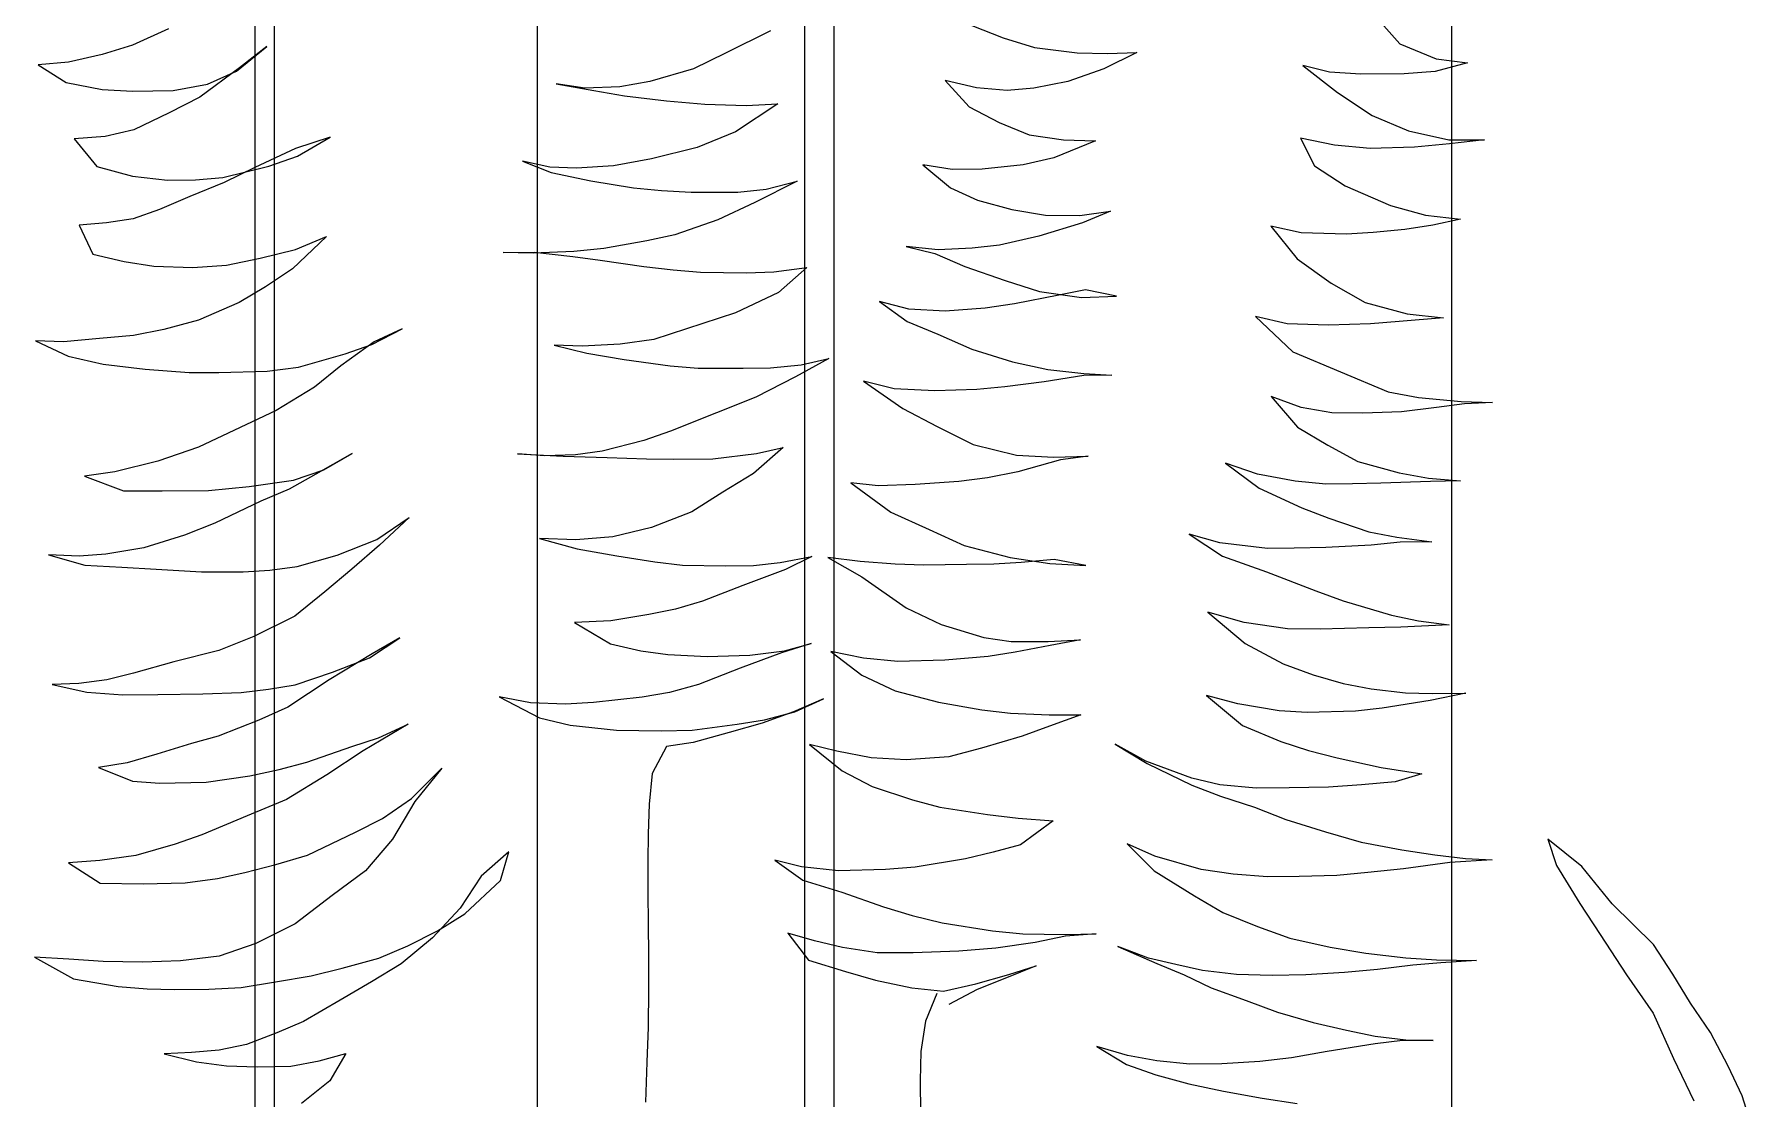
# Model space of a CAD drawing. Header units: metres. Extents: x -58 to 722, y -1100 to 345.
# Drawn here: x 27.9738 to 28.3899, y 109.9936 to 110.2513 of the extents above; entities that cross this region are included whole.
import ezdxf

# ---------------------------------------------------------------- set-up
doc = ezdxf.new("R2010")
doc.units = ezdxf.units.M
doc.header["$MEASUREMENT"] = 0
doc.layers.add('FSR_ARQ_002MURO', color=150, linetype='Continuous', lineweight=30)
doc.layers.add('FSR_ARQ_013VENTANAS', color=4, linetype='Continuous', lineweight=5)
doc.layers.add('FSR_ARQ_005VEGETACION', color=64, linetype='Continuous')

# ---------------------------------------------------------------- blocks, each defined once
blk = doc.blocks.new('arbustos 01')
at = {"layer": 'FSR_ARQ_005VEGETACION', "color": 103}
for p, q in [((188.90364, -31.46844), (188.89722, -31.4757)), ((189.01236, -31.47077), (189.00393, -31.47407)), ((189.22846, -31.47165), (189.23815, -31.47606)), ((188.89722, -31.4757), (188.88742, -31.47967)), ((189.00393, -31.47407), (188.99552, -31.4767)), ((189.06654, -31.47219), (189.0786, -31.47817)), ((189.23815, -31.47606), (189.24632, -31.47856)), ((188.88742, -31.47967), (188.87903, -31.48076)), ((188.87903, -31.48076), (188.88771, -31.4831)), ((188.97583, -31.47831), (188.96797, -31.47803)), ((188.96797, -31.47803), (188.9768, -31.48243)), ((188.98404, -31.47808), (188.97583, -31.47831)), ((188.99552, -31.4767), (188.98404, -31.47808)), ((189.0786, -31.47817), (189.08726, -31.48239)), ((189.21019, -31.48303), (189.20207, -31.47642)), ((189.20207, -31.47642), (189.20934, -31.48216)), ((189.24632, -31.47856), (189.25536, -31.48057)), ((189.25536, -31.48057), (189.26355, -31.48136)), ((188.88771, -31.4831), (188.89608, -31.48372)), ((188.89608, -31.48372), (188.90771, -31.48388)), ((188.90771, -31.48388), (188.91609, -31.48331)), ((188.9233, -31.48153), (188.91397, -31.48875)), ((188.91609, -31.48331), (188.9233, -31.48153)), ((188.9768, -31.48243), (188.9865, -31.48581)), ((189.0111, -31.48751), (189.01951, -31.48557)), ((189.01951, -31.48557), (189.01308, -31.49266)), ((189.08726, -31.48239), (189.09901, -31.4858)), ((189.20934, -31.48216), (189.22001, -31.49)), ((189.218, -31.48656), (189.21019, -31.48303)), ((189.26355, -31.48136), (189.25597, -31.48605)), ((188.91397, -31.48875), (188.90465, -31.49495)), ((188.9865, -31.48581), (188.99571, -31.48764)), ((188.99571, -31.48764), (189.00289, -31.48825)), ((189.00289, -31.48825), (189.0111, -31.48751)), ((189.1058, -31.48965), (189.09449, -31.49103)), ((189.09901, -31.4858), (189.10703, -31.48727)), ((189.11402, -31.48822), (189.1058, -31.48965)), ((189.10703, -31.48727), (189.11643, -31.48757)), ((189.12414, -31.48648), (189.11402, -31.48822)), ((189.11643, -31.48757), (189.12414, -31.48648)), ((189.22721, -31.48822), (189.218, -31.48656)), ((189.22001, -31.49), (189.22833, -31.49422)), ((189.23815, -31.48837), (189.22721, -31.48822)), ((189.24637, -31.48797), (189.23815, -31.48837)), ((189.25597, -31.48605), (189.24637, -31.48797)), ((189.01308, -31.49266), (189.00499, -31.49683)), ((189.0731, -31.49228), (189.06456, -31.49182)), ((189.06456, -31.49182), (189.07592, -31.49933)), ((189.08422, -31.49192), (189.0731, -31.49228)), ((189.09449, -31.49103), (189.08422, -31.49192)), ((189.22833, -31.49422), (189.23784, -31.49879)), ((188.89485, -31.4991), (188.88404, -31.50151)), ((188.90465, -31.49495), (188.89485, -31.4991)), ((189.00499, -31.49683), (188.99691, -31.50014)), ((189.07592, -31.49933), (189.08629, -31.50358)), ((189.23784, -31.49879), (189.24551, -31.50061)), ((188.88404, -31.50151), (188.87447, -31.50155)), ((188.87447, -31.50155), (188.88386, -31.50254)), ((188.88386, -31.50254), (188.89325, -31.50352)), ((188.89325, -31.50352), (188.90521, -31.50385)), ((188.90521, -31.50385), (188.9148, -31.50296)), ((188.9148, -31.50296), (188.92389, -31.50103)), ((188.92389, -31.50103), (188.9202, -31.5085)), ((188.98766, -31.50155), (188.97911, -31.50178)), ((188.97911, -31.50178), (188.99033, -31.50638)), ((188.99691, -31.50014), (188.98766, -31.50155)), ((189.08629, -31.50358), (189.09856, -31.50665)), ((189.1938, -31.50589), (189.18498, -31.50081)), ((189.18498, -31.50081), (189.19434, -31.50385)), ((189.19434, -31.50385), (189.20522, -31.50895)), ((189.24551, -31.50061), (189.25388, -31.50123)), ((189.25388, -31.50123), (189.2478, -31.50868)), ((188.9202, -31.5085), (188.91192, -31.51386)), ((188.99033, -31.50638), (188.99851, -31.5082)), ((188.99851, -31.5082), (189.00961, -31.50937)), ((189.01764, -31.50948), (189.02553, -31.50822)), ((189.02553, -31.50822), (189.01809, -31.51445)), ((189.09856, -31.50665), (189.10879, -31.5085)), ((189.10879, -31.5085), (189.1187, -31.50915)), ((189.13326, -31.50729), (189.12552, -31.51026)), ((189.12588, -31.5089), (189.13326, -31.50729)), ((189.20146, -31.50856), (189.1938, -31.50589)), ((189.2139, -31.51163), (189.20146, -31.50856)), ((189.2478, -31.50868), (189.23819, -31.51128)), ((189.00961, -31.50937), (189.01764, -31.50948)), ((189.06767, -31.51478), (189.05932, -31.51261)), ((189.05932, -31.51261), (189.0707, -31.51841)), ((189.11489, -31.51251), (189.10341, -31.51441)), ((189.12552, -31.51026), (189.11489, -31.51251)), ((189.1187, -31.50915), (189.12588, -31.5089)), ((189.20522, -31.50895), (189.21354, -31.513)), ((189.21354, -31.513), (189.22272, -31.51671)), ((189.22124, -31.51225), (189.2139, -31.51163)), ((189.22877, -31.51235), (189.22124, -31.51225)), ((189.23819, -31.51128), (189.22877, -31.51235)), ((188.91192, -31.51386), (188.89971, -31.51917)), ((189.01086, -31.51777), (189.0016, -31.52021)), ((189.01809, -31.51445), (189.01086, -31.51777)), ((189.07535, -31.51557), (189.06767, -31.51478)), ((189.08783, -31.51557), (189.07535, -31.51557)), ((189.09588, -31.51516), (189.08783, -31.51557)), ((189.10341, -31.51441), (189.09588, -31.51516)), ((189.22272, -31.51671), (189.23088, -31.52024)), ((188.89027, -31.52177), (188.88085, -31.52284)), ((188.89971, -31.51917), (188.89027, -31.52177)), ((188.98328, -31.52184), (188.97509, -31.5207)), ((188.97509, -31.5207), (188.98257, -31.52388)), ((188.99251, -31.52179), (188.98328, -31.52184)), ((189.0016, -31.52021), (188.99251, -31.52179)), ((189.0707, -31.51841), (189.08072, -31.52299)), ((189.23088, -31.52024), (189.23803, -31.52273)), ((188.88085, -31.52284), (188.88835, -31.52448)), ((188.88835, -31.52448), (188.89586, -31.52561)), ((188.89586, -31.52561), (188.90439, -31.52641)), ((188.90439, -31.52641), (188.91157, -31.52685)), ((188.91157, -31.52685), (188.92371, -31.5265)), ((188.92371, -31.5265), (188.93195, -31.52473)), ((188.93195, -31.52473), (188.92482, -31.53353)), ((188.98257, -31.52388), (188.99432, -31.52746)), ((189.08072, -31.52299), (189.09229, -31.52708)), ((189.09229, -31.52708), (189.0998, -31.52872)), ((189.23803, -31.52273), (189.2452, -31.52386)), ((189.2452, -31.52386), (189.25254, -31.52447)), ((189.25254, -31.52447), (189.24884, -31.53228)), ((188.99432, -31.52746), (189.00489, -31.52983)), ((189.00489, -31.52983), (189.01223, -31.53061)), ((189.01223, -31.53061), (189.02145, -31.53108)), ((189.02145, -31.53108), (189.03002, -31.53017)), ((189.03002, -31.53017), (189.02229, -31.53212)), ((189.0998, -31.52872), (189.11139, -31.53076)), ((189.11139, -31.53076), (189.11942, -31.53155)), ((189.11942, -31.53155), (189.13036, -31.53204)), ((189.13002, -31.5317), (189.11974, -31.53293)), ((189.1384, -31.53181), (189.13002, -31.5317)), ((189.13036, -31.53204), (189.1384, -31.53181)), ((189.19432, -31.53103), (189.18599, -31.5275)), ((189.18599, -31.5275), (189.1951, -31.53617)), ((189.20386, -31.53338), (189.19432, -31.53103)), ((188.92482, -31.53353), (188.91567, -31.54007)), ((189.01421, -31.5356), (189.00339, -31.53938)), ((189.02229, -31.53212), (189.01421, -31.5356)), ((189.06566, -31.53698), (189.05678, -31.53583)), ((189.05678, -31.53583), (189.06438, -31.5426)), ((189.10056, -31.53557), (189.09268, -31.53649)), ((189.11238, -31.53385), (189.10056, -31.53557)), ((189.11974, -31.53293), (189.11238, -31.53385)), ((189.1951, -31.53617), (189.20239, -31.54106)), ((189.2129, -31.53522), (189.20386, -31.53338)), ((189.22195, -31.53585), (189.2129, -31.53522)), ((189.23239, -31.53548), (189.22195, -31.53585)), ((189.24044, -31.53422), (189.23239, -31.53548)), ((189.24884, -31.53228), (189.24044, -31.53422)), ((188.91567, -31.54007), (188.90653, -31.54525)), ((189.00339, -31.53938), (188.99411, -31.54233)), ((189.07301, -31.53725), (189.06566, -31.53698)), ((189.08532, -31.53707), (189.07301, -31.53725)), ((189.09268, -31.53649), (189.08532, -31.53707)), ((189.20239, -31.54106), (189.20951, -31.54526)), ((188.90653, -31.54525), (188.89521, -31.54834)), ((188.97341, -31.54359), (188.98181, -31.54182)), ((188.98281, -31.54389), (188.97341, -31.54359)), ((188.98181, -31.54182), (188.98897, -31.54329)), ((188.99411, -31.54233), (188.98281, -31.54389)), ((188.98897, -31.54329), (189.00091, -31.54567)), ((189.00091, -31.54567), (189.00876, -31.54681)), ((189.02927, -31.54709), (189.03717, -31.54497)), ((189.03717, -31.54497), (189.02974, -31.55034)), ((189.06438, -31.5426), (189.07594, -31.54806)), ((189.20951, -31.54526), (189.22039, -31.55002)), ((188.89521, -31.54834), (188.88545, -31.54941)), ((188.88545, -31.54941), (188.8974, -31.55042)), ((188.93606, -31.54907), (188.92602, -31.55851)), ((188.92749, -31.551), (188.93606, -31.54907)), ((189.00876, -31.54681), (189.01952, -31.54764)), ((189.01952, -31.54764), (189.02927, -31.54709)), ((189.07594, -31.54806), (189.0979, -31.5552)), ((189.22039, -31.55002), (189.22976, -31.55254)), ((188.8974, -31.55042), (188.90509, -31.55104)), ((188.90509, -31.55104), (188.91637, -31.55137)), ((188.91637, -31.55137), (188.92749, -31.551)), ((189.02149, -31.55382), (189.01237, -31.5578)), ((189.02974, -31.55034), (189.02149, -31.55382)), ((189.17379, -31.55657), (189.16564, -31.55236)), ((189.16564, -31.55236), (189.17312, -31.55588)), ((189.22976, -31.55254), (189.23794, -31.55419)), ((189.23794, -31.55419), (189.247, -31.555)), ((188.92602, -31.55851), (188.90039, -31.56927)), ((189.01237, -31.5578), (189.00138, -31.56124)), ((189.0979, -31.5552), (189.10694, -31.55652)), ((189.11597, -31.55886), (189.10586, -31.56061)), ((189.10694, -31.55652), (189.11719, -31.557)), ((189.12472, -31.55676), (189.11597, -31.55886)), ((189.11719, -31.557), (189.12472, -31.55676)), ((189.17312, -31.55588), (189.18209, -31.56233)), ((189.18094, -31.55906), (189.17379, -31.55657)), ((189.19355, -31.56265), (189.18094, -31.55906)), ((189.247, -31.555), (189.25673, -31.55582)), ((189.26426, -31.55558), (189.25548, -31.55973)), ((189.25673, -31.55582), (189.26426, -31.55558)), ((188.99195, -31.56333), (188.98219, -31.5644)), ((189.00138, -31.56124), (188.99195, -31.56333)), ((189.05831, -31.56201), (189.05081, -31.56037)), ((189.05081, -31.56037), (189.0598, -31.56528)), ((189.0665, -31.56281), (189.05831, -31.56201)), ((189.07385, -31.56291), (189.0665, -31.56281)), ((189.08599, -31.5629), (189.07385, -31.56291)), ((189.09353, -31.56232), (189.08599, -31.5629)), ((189.10586, -31.56061), (189.09353, -31.56232)), ((189.18209, -31.56233), (189.1892, -31.56807)), ((189.20191, -31.56379), (189.19355, -31.56265)), ((189.2149, -31.56414), (189.20191, -31.56379)), ((189.22293, -31.56408), (189.2149, -31.56414)), ((189.23474, -31.56321), (189.22293, -31.56408)), ((189.24605, -31.56183), (189.23474, -31.56321)), ((189.25548, -31.55973), (189.24605, -31.56183)), ((188.98219, -31.5644), (188.97466, -31.56481)), ((188.97466, -31.56481), (188.98218, -31.56491)), ((188.98218, -31.56491), (188.99293, -31.5666)), ((188.99293, -31.5666), (189.00351, -31.56794)), ((189.00351, -31.56794), (189.01103, -31.56872)), ((189.01103, -31.56872), (189.02231, -31.56905)), ((189.02231, -31.56905), (189.03326, -31.56851)), ((189.04149, -31.5664), (189.03096, -31.57378)), ((189.03326, -31.56851), (189.04149, -31.5664)), ((189.0598, -31.56528), (189.0705, -31.57073)), ((189.1892, -31.56807), (189.19954, -31.57436)), ((188.88069, -31.57191), (188.87231, -31.57214)), ((188.87231, -31.57214), (188.87983, -31.57258)), ((188.87983, -31.57258), (188.88734, -31.57354)), ((188.89216, -31.57087), (188.88069, -31.57191)), ((188.90039, -31.56927), (188.89216, -31.57087)), ((188.92376, -31.57352), (188.93184, -31.57055)), ((188.93184, -31.57055), (188.92471, -31.57884)), ((189.0705, -31.57073), (189.08104, -31.57497)), ((188.88734, -31.57354), (188.89673, -31.57469)), ((188.89673, -31.57469), (188.90715, -31.57501)), ((188.90715, -31.57501), (188.91553, -31.57495)), ((188.91553, -31.57495), (188.92376, -31.57352)), ((189.03096, -31.57378), (189.02166, -31.57861)), ((189.08104, -31.57497), (189.09346, -31.57993)), ((189.19954, -31.57436), (189.20923, -31.57894)), ((188.92471, -31.57884), (188.91661, -31.58368)), ((189.02166, -31.57861), (189.01202, -31.58344)), ((189.09346, -31.57993), (189.1006, -31.58242)), ((189.1006, -31.58242), (189.11185, -31.58531)), ((189.20923, -31.57894), (189.22044, -31.58422)), ((188.91661, -31.58368), (188.90852, -31.58802)), ((188.99026, -31.58691), (188.98103, -31.58661)), ((188.98103, -31.58661), (188.98854, -31.58757)), ((189.00036, -31.58636), (188.99026, -31.58691)), ((189.01202, -31.58344), (189.00036, -31.58636)), ((189.07029, -31.58594), (189.06313, -31.58431)), ((189.06313, -31.58431), (189.07108, -31.59125)), ((189.08207, -31.5873), (189.07029, -31.58594)), ((189.0925, -31.58744), (189.08207, -31.5873)), ((189.11046, -31.587), (189.09985, -31.58737)), ((189.12226, -31.58665), (189.11046, -31.587)), ((189.11185, -31.58531), (189.11902, -31.58626)), ((189.11902, -31.58626), (189.12722, -31.58654)), ((189.13458, -31.58596), (189.12226, -31.58665)), ((189.12722, -31.58654), (189.13458, -31.58596)), ((189.18667, -31.59026), (189.17904, -31.58588)), ((189.17904, -31.58588), (189.18888, -31.59149)), ((189.22044, -31.58422), (189.23133, -31.58796)), ((188.89736, -31.59112), (188.88948, -31.59255)), ((188.90852, -31.58802), (188.89736, -31.59112)), ((188.92537, -31.59338), (188.93549, -31.59146)), ((188.94407, -31.5885), (188.93509, -31.59522)), ((188.93549, -31.59146), (188.94407, -31.5885)), ((188.98854, -31.58757), (188.99995, -31.5908)), ((188.99995, -31.5908), (189.00814, -31.59245)), ((189.07108, -31.59125), (189.07939, -31.59632)), ((189.09985, -31.58737), (189.0925, -31.58744)), ((189.19484, -31.5931), (189.18667, -31.59026)), ((189.18888, -31.59149), (189.19601, -31.59551)), ((189.23133, -31.58796), (189.24292, -31.59085)), ((189.24292, -31.59085), (189.25111, -31.59199)), ((188.88948, -31.59255), (188.88092, -31.59329)), ((188.88092, -31.59329), (188.88895, -31.5934)), ((188.88895, -31.5934), (188.90228, -31.59392)), ((188.90228, -31.59392), (188.90997, -31.59402)), ((188.90997, -31.59402), (188.91715, -31.59412)), ((188.91715, -31.59412), (188.92537, -31.59338)), ((188.93509, -31.59522), (188.92356, -31.60054)), ((189.00814, -31.59245), (189.01582, -31.59341)), ((189.01582, -31.59341), (189.02761, -31.59425)), ((189.02761, -31.59425), (189.03752, -31.59456)), ((189.04488, -31.5938), (189.03417, -31.6017)), ((189.03752, -31.59456), (189.04488, -31.5938)), ((189.07939, -31.59632), (189.08769, -31.60157)), ((189.20679, -31.59481), (189.19484, -31.5931)), ((189.19601, -31.59551), (189.20366, -31.5987)), ((189.21772, -31.59581), (189.20679, -31.59481)), ((189.2302, -31.59598), (189.21772, -31.59581)), ((189.24063, -31.59595), (189.2302, -31.59598)), ((189.25111, -31.59199), (189.24063, -31.59595)), ((188.92356, -31.60054), (188.91634, -31.60334)), ((189.20366, -31.5987), (189.21606, -31.60468)), ((188.91634, -31.60334), (188.90552, -31.60696)), ((189.03417, -31.6017), (189.02385, -31.60634)), ((189.08769, -31.60157), (189.09858, -31.60582)), ((189.1724, -31.60904), (189.16376, -31.60311)), ((189.16376, -31.60311), (189.17169, -31.61057)), ((189.21606, -31.60468), (189.22422, -31.60787)), ((188.89798, -31.60839), (188.88856, -31.60963)), ((188.88856, -31.60963), (188.89711, -31.60975)), ((188.89711, -31.60975), (188.90496, -31.61054)), ((188.90552, -31.60696), (188.89798, -31.60839)), ((188.93282, -31.61143), (188.94566, -31.6099)), ((188.9539, -31.60762), (188.94493, -31.61348)), ((188.94566, -31.6099), (188.9539, -31.60762)), ((189.02385, -31.60634), (189.01439, -31.61066)), ((189.09858, -31.60582), (189.10897, -31.60835)), ((189.10897, -31.60835), (189.11888, -31.60917)), ((189.12863, -31.60879), (189.1185, -31.61156)), ((189.11888, -31.60917), (189.12863, -31.60879)), ((189.18311, -31.61329), (189.1724, -31.60904)), ((189.22422, -31.60787), (189.23512, -31.61126)), ((188.90496, -31.61054), (188.91709, -31.61122)), ((188.91709, -31.61122), (188.92564, -31.61134)), ((188.92564, -31.61134), (188.93282, -31.61143)), ((188.94493, -31.61348), (188.93308, -31.61776)), ((188.98166, -31.61603), (188.99023, -31.61443)), ((188.99023, -31.61443), (188.99911, -31.61524)), ((189.00203, -31.61391), (188.99141, -31.61548)), ((189.01439, -31.61066), (189.00203, -31.61391)), ((189.03296, -31.6157), (189.04237, -31.61497)), ((189.05111, -31.61389), (189.04197, -31.61907)), ((189.04237, -31.61497), (189.05111, -31.61389)), ((189.06391, -31.61526), (189.05538, -31.61361)), ((189.05538, -31.61361), (189.06252, -31.61713)), ((189.0976, -31.61504), (189.09023, -31.61596)), ((189.10788, -31.61347), (189.0976, -31.61504)), ((189.1185, -31.61156), (189.10788, -31.61347)), ((189.17169, -31.61057), (189.17913, -31.617)), ((189.19384, -31.61634), (189.18311, -31.61329)), ((189.23512, -31.61126), (189.24535, -31.61294)), ((189.24535, -31.61294), (189.25253, -31.61355)), ((189.26074, -31.61315), (189.25096, -31.61592)), ((189.25253, -31.61355), (189.26074, -31.61315)), ((188.93308, -31.61776), (188.91984, -31.62288)), ((188.99141, -31.61548), (188.98166, -31.61603)), ((188.99911, -31.61524), (189.00646, -31.61568)), ((189.00646, -31.61568), (189.01381, -31.61578)), ((189.01381, -31.61578), (189.02526, -31.61594)), ((189.02526, -31.61594), (189.03296, -31.6157)), ((189.04197, -31.61907), (189.03006, -31.62746)), ((189.06252, -31.61713), (189.07392, -31.62138)), ((189.07108, -31.61605), (189.06391, -31.61526)), ((189.0786, -31.61615), (189.07108, -31.61605)), ((189.09023, -31.61596), (189.0786, -31.61615)), ((189.17913, -31.617), (189.1864, -31.62308)), ((189.20118, -31.6173), (189.19384, -31.61634)), ((189.20836, -31.61774), (189.20118, -31.6173)), ((189.21964, -31.61772), (189.20836, -31.61774)), ((189.23179, -31.61703), (189.21964, -31.61772)), ((189.24103, -31.61647), (189.23179, -31.61703)), ((189.25096, -31.61592), (189.24103, -31.61647)), ((188.91984, -31.62288), (188.91245, -31.62552)), ((189.07392, -31.62138), (189.0848, -31.62564)), ((189.1864, -31.62308), (189.19452, -31.62969)), ((188.91245, -31.62552), (188.89941, -31.62944)), ((188.94883, -31.62858), (188.9388, -31.63699)), ((188.93905, -31.63135), (188.94883, -31.62858)), ((189.03006, -31.62746), (189.0206, -31.63195)), ((189.0848, -31.62564), (189.09212, -31.62779)), ((189.09212, -31.62779), (189.09929, -31.62925)), ((188.8922, -31.63089), (188.88398, -31.63197)), ((188.88398, -31.63197), (188.89697, -31.63266)), ((188.89941, -31.62944), (188.8922, -31.63089)), ((188.89697, -31.63266), (188.90552, -31.63278)), ((188.90552, -31.63278), (188.91868, -31.63313)), ((188.91868, -31.63313), (188.9274, -31.63307)), ((188.9274, -31.63307), (188.93905, -31.63135)), ((189.0206, -31.63195), (189.00909, -31.63538)), ((189.09929, -31.62925), (189.10952, -31.63093)), ((189.10952, -31.63093), (189.11926, -31.6314)), ((189.11926, -31.6314), (189.10961, -31.63709)), ((189.19452, -31.62969), (189.20556, -31.63514)), ((188.9388, -31.63699), (188.92864, -31.64249)), ((188.99181, -31.63651), (188.9831, -31.63605)), ((188.9831, -31.63605), (188.99128, -31.63753)), ((188.99128, -31.63753), (189.00066, -31.63937)), ((189.00173, -31.63648), (188.99181, -31.63651)), ((189.00909, -31.63538), (189.00173, -31.63648)), ((189.06273, -31.63901), (189.05558, -31.63704)), ((189.05558, -31.63704), (189.06358, -31.63954)), ((189.10961, -31.63709), (189.10138, -31.63903)), ((189.17436, -31.64087), (189.16623, -31.63546)), ((189.16623, -31.63546), (189.17369, -31.63984)), ((189.20556, -31.63514), (189.21491, -31.63886)), ((188.92864, -31.64249), (188.92056, -31.64546)), ((189.00066, -31.63937), (189.008, -31.64049)), ((189.008, -31.64049), (189.01961, -31.64151)), ((189.01961, -31.64151), (189.03226, -31.64185)), ((189.03226, -31.64185), (189.04151, -31.64095)), ((189.04151, -31.64095), (189.05025, -31.63919)), ((189.05025, -31.63919), (189.04196, -31.64557)), ((189.07212, -31.64017), (189.06273, -31.63901)), ((189.06358, -31.63954), (189.07464, -31.64362)), ((189.08357, -31.64049), (189.07212, -31.64017)), ((189.09418, -31.63995), (189.08357, -31.64049)), ((189.10138, -31.63903), (189.09418, -31.63995)), ((189.17369, -31.63984), (189.18522, -31.64683)), ((189.18439, -31.64477), (189.17436, -31.64087)), ((189.21491, -31.63886), (189.22701, -31.64193)), ((189.22701, -31.64193), (189.23791, -31.64498)), ((188.92056, -31.64546), (188.91249, -31.64775)), ((189.04196, -31.64557), (189.03301, -31.64973)), ((189.07464, -31.64362), (189.08586, -31.64805)), ((189.19444, -31.64816), (189.18439, -31.64477)), ((189.18522, -31.64683), (189.19641, -31.65417)), ((189.23791, -31.64498), (189.24507, -31.64679)), ((189.24507, -31.64679), (189.25258, -31.64775)), ((188.88852, -31.6505), (188.87946, -31.65038)), ((188.87946, -31.65038), (188.88901, -31.65239)), ((188.8957, -31.65025), (188.88852, -31.6505)), ((188.90495, -31.64918), (188.8957, -31.65025)), ((188.91249, -31.64775), (188.90495, -31.64918)), ((188.94921, -31.65098), (188.93953, -31.65906)), ((188.9408, -31.65326), (188.94921, -31.65098)), ((189.03301, -31.64973), (189.02134, -31.65282)), ((189.05995, -31.65539), (189.0523, -31.65187)), ((189.0523, -31.65187), (189.06029, -31.6554)), ((189.08586, -31.64805), (189.0937, -31.65021)), ((189.0937, -31.65021), (189.10103, -31.6515)), ((189.10103, -31.6515), (189.11418, -31.65288)), ((189.13951, -31.65134), (189.12866, -31.65701)), ((189.13111, -31.65294), (189.13951, -31.65134)), ((189.2016, -31.64928), (189.19444, -31.64816)), ((189.20894, -31.65023), (189.2016, -31.64928)), ((189.2192, -31.65054), (189.20894, -31.65023)), ((189.23133, -31.65071), (189.2192, -31.65054)), ((189.24074, -31.65084), (189.23133, -31.65071)), ((189.25049, -31.65011), (189.24074, -31.65084)), ((189.25975, -31.64802), (189.25049, -31.65011)), ((189.25258, -31.64775), (189.25975, -31.64802)), ((188.88901, -31.65239), (188.90197, -31.65444)), ((188.90197, -31.65444), (188.90914, -31.65522)), ((188.90914, -31.65522), (188.92213, -31.65557)), ((188.92213, -31.65557), (188.92966, -31.65516)), ((188.92966, -31.65516), (188.9408, -31.65326)), ((188.99154, -31.65617), (188.98299, -31.65623)), ((188.98299, -31.65623), (188.9915, -31.65925)), ((189.00198, -31.6558), (188.99154, -31.65617)), ((189.00968, -31.65488), (189.00198, -31.6558)), ((189.02134, -31.65282), (189.00968, -31.65488)), ((189.06812, -31.65755), (189.05995, -31.65539)), ((189.06029, -31.6554), (189.0688, -31.65842)), ((189.11418, -31.65288), (189.1217, -31.65332)), ((189.1217, -31.65332), (189.13111, -31.65294)), ((189.19641, -31.65417), (189.20422, -31.65769)), ((188.93953, -31.65906), (188.92921, -31.66336)), ((188.9915, -31.65925), (188.99882, -31.66191)), ((189.07546, -31.65868), (189.06812, -31.65755)), ((189.0688, -31.65842), (189.07765, -31.66093)), ((189.08758, -31.66038), (189.07546, -31.65868)), ((189.07765, -31.66093), (189.08736, -31.66363)), ((189.09595, -31.6605), (189.08758, -31.66038)), ((189.10793, -31.66032), (189.09595, -31.6605)), ((189.12043, -31.65895), (189.10793, -31.66032)), ((189.12866, -31.65701), (189.12043, -31.65895)), ((189.17202, -31.66238), (189.16403, -31.65869)), ((189.16403, -31.65869), (189.17607, -31.66586)), ((189.20422, -31.65769), (189.21511, -31.66194)), ((188.92182, -31.66583), (188.9141, -31.66777)), ((188.92921, -31.66336), (188.92182, -31.66583)), ((188.97382, -31.66414), (188.9652, -31.66932)), ((188.96556, -31.66864), (188.97382, -31.66414)), ((188.99882, -31.66191), (189.00972, -31.66514)), ((189.00972, -31.66514), (189.01858, -31.66748)), ((189.05606, -31.66423), (189.04725, -31.67129)), ((189.04869, -31.66601), (189.05606, -31.66423)), ((189.08736, -31.66363), (189.09453, -31.66475)), ((189.09453, -31.66475), (189.09836, -31.67199)), ((189.17916, -31.6647), (189.17202, -31.66238)), ((189.17607, -31.66586), (189.1859, -31.67232)), ((189.19125, -31.66897), (189.17916, -31.6647)), ((189.21511, -31.66194), (189.22226, -31.66392)), ((189.22226, -31.66392), (189.23163, -31.66678)), ((188.90227, -31.67035), (188.8913, -31.67208)), ((188.9141, -31.66777), (188.90227, -31.67035)), ((188.9652, -31.66932), (188.95316, -31.67514)), ((188.95318, -31.67326), (188.96556, -31.66864)), ((189.01858, -31.66748), (189.03002, -31.66832)), ((189.03002, -31.66832), (189.03943, -31.66777)), ((189.03943, -31.66777), (189.04869, -31.66601)), ((189.19874, -31.67095), (189.19125, -31.66897)), ((189.23163, -31.66678), (189.23963, -31.66912)), ((189.24731, -31.67042), (189.2382, -31.67405)), ((189.23963, -31.66912), (189.24731, -31.67042)), ((188.8913, -31.67208), (188.89846, -31.67423)), ((188.89846, -31.67423), (188.90751, -31.67504)), ((188.90751, -31.67504), (188.91639, -31.67567)), ((188.93588, -31.67593), (188.94564, -31.67504)), ((188.95316, -31.67514), (188.94542, -31.67812)), ((188.94564, -31.67504), (188.95318, -31.67326)), ((189.04725, -31.67129), (189.03916, -31.67546)), ((189.09836, -31.67199), (189.09916, -31.68029)), ((189.16307, -31.67868), (189.15498, -31.67053)), ((189.15498, -31.67053), (189.16221, -31.67952)), ((189.1859, -31.67232), (189.19675, -31.67896)), ((189.20659, -31.6726), (189.19874, -31.67095)), ((189.21836, -31.6743), (189.20659, -31.6726)), ((189.23084, -31.67464), (189.21836, -31.6743)), ((189.2382, -31.67405), (189.23084, -31.67464)), ((188.91639, -31.67567), (188.92699, -31.67581)), ((188.92699, -31.67581), (188.93588, -31.67593)), ((188.94542, -31.67812), (188.93632, -31.68107)), ((189.02834, -31.67907), (189.02096, -31.68102)), ((189.03916, -31.67546), (189.02834, -31.67907)), ((189.16221, -31.67952), (189.16822, -31.68969)), ((189.17087, -31.68408), (189.16307, -31.67868)), ((189.19675, -31.67896), (189.20729, -31.68338)), ((188.9279, -31.68437), (188.91725, -31.68765)), ((188.93632, -31.68107), (188.9279, -31.68437)), ((188.99989, -31.68398), (188.99047, -31.68471)), ((189.00811, -31.68307), (188.99989, -31.68398)), ((189.02096, -31.68102), (189.00811, -31.68307)), ((189.09916, -31.68029), (189.0994, -31.68827)), ((189.17817, -31.68777), (189.17087, -31.68408)), ((189.20729, -31.68338), (189.21954, -31.68851)), ((188.91725, -31.68765), (188.90764, -31.69043)), ((188.99047, -31.68471), (188.99928, -31.69116)), ((189.0994, -31.68827), (189.09948, -31.69554)), ((189.19108, -31.69393), (189.17817, -31.68777)), ((189.21954, -31.68851), (189.22668, -31.691)), ((188.84822, -31.69704), (188.85738, -31.68964)), ((188.85738, -31.68964), (188.85506, -31.69679)), ((188.89667, -31.6925), (188.88776, -31.69392)), ((188.90764, -31.69043), (188.89667, -31.6925)), ((188.96316, -31.69426), (188.97055, -31.69094)), ((188.97055, -31.69094), (188.96327, -31.69819)), ((188.99928, -31.69116), (189.0066, -31.69314)), ((189.0066, -31.69314), (189.0141, -31.69495)), ((189.13918, -31.70075), (189.13689, -31.69303)), ((189.13689, -31.69303), (189.14432, -31.69962)), ((189.16822, -31.68969), (189.17546, -31.69817)), ((189.22668, -31.691), (189.23724, -31.69405)), ((188.95063, -31.69785), (188.96316, -31.69426)), ((188.96327, -31.69819), (188.95241, -31.70488)), ((189.0141, -31.69495), (189.02758, -31.69718)), ((189.02758, -31.69718), (189.0356, -31.69781)), ((189.0356, -31.69781), (189.04825, -31.69815)), ((189.04825, -31.69815), (189.05818, -31.69709)), ((189.06539, -31.6953), (189.05779, -31.70067)), ((189.05818, -31.69709), (189.06539, -31.6953)), ((189.09948, -31.69554), (189.09954, -31.70388)), ((189.17546, -31.69817), (189.18443, -31.70479)), ((189.19959, -31.69644), (189.19108, -31.69393)), ((189.20794, -31.69861), (189.19959, -31.69644)), ((189.23724, -31.69405), (189.24697, -31.69538)), ((189.25534, -31.696), (189.24689, -31.70153)), ((189.24697, -31.69538), (189.25534, -31.696)), ((189.05779, -31.70067), (189.04732, -31.70395)), ((189.1488, -31.70977), (189.13918, -31.70075)), ((189.14432, -31.69962), (189.15002, -31.70825)), ((189.21527, -31.70025), (189.20794, -31.69861)), ((189.22398, -31.70139), (189.21527, -31.70025)), ((189.23526, -31.70171), (189.22398, -31.70139)), ((189.24689, -31.70153), (189.23526, -31.70171)), ((189.04732, -31.70395), (189.03615, -31.7079)), ((189.09954, -31.70388), (189.09943, -31.71256)), ((189.18443, -31.70479), (189.19442, -31.71244)), ((189.02843, -31.71019), (189.02036, -31.71213)), ((189.03615, -31.7079), (189.02843, -31.71019)), ((189.15609, -31.71432), (189.1488, -31.70977)), ((189.15002, -31.70825), (189.15743, -31.71622)), ((188.98715, -31.71527), (188.97894, -31.71516)), ((188.97894, -31.71516), (188.98714, -31.71578)), ((188.98714, -31.71578), (188.99533, -31.71743)), ((188.99861, -31.71509), (188.98715, -31.71527)), ((189.00683, -31.71434), (188.99861, -31.71509)), ((189.02036, -31.71213), (189.00683, -31.71434)), ((189.05466, -31.71704), (189.06187, -31.71492)), ((189.06187, -31.71492), (189.0563, -31.7222)), ((189.09943, -31.71256), (189.09931, -31.7209)), ((189.16407, -31.71836), (189.15609, -31.71432)), ((189.15743, -31.71622), (189.16589, -31.72317)), ((189.19442, -31.71244), (189.20495, -31.71772)), ((188.97309, -31.7185), (188.96259, -31.72315)), ((188.96484, -31.72164), (188.97309, -31.7185)), ((188.99533, -31.71743), (189.00591, -31.71895)), ((189.00591, -31.71895), (189.01581, -31.71976)), ((189.01581, -31.71976), (189.02812, -31.72027)), ((189.02812, -31.72027), (189.03786, -31.72024)), ((189.03786, -31.72024), (189.04712, -31.71882)), ((189.04712, -31.71882), (189.05466, -31.71704)), ((189.09931, -31.7209), (189.09937, -31.72994)), ((189.17189, -31.72171), (189.16407, -31.71836)), ((189.20495, -31.71772), (189.21482, -31.7211)), ((189.21482, -31.7211), (189.22523, -31.72244)), ((188.95026, -31.72503), (188.95746, -31.72342)), ((188.96259, -31.72315), (188.9552, -31.72612)), ((188.95746, -31.72342), (188.96484, -31.72164)), ((189.00239, -31.72608), (188.99507, -31.72376)), ((188.99507, -31.72376), (189.00306, -31.72694)), ((189.04634, -31.72531), (189.03828, -31.72759)), ((189.0563, -31.7222), (189.04634, -31.72531)), ((189.16589, -31.72317), (189.17386, -31.72807)), ((189.18177, -31.72441), (189.17189, -31.72171)), ((189.19012, -31.72641), (189.18177, -31.72441)), ((189.22523, -31.72244), (189.23548, -31.72275)), ((189.23548, -31.72275), (189.24609, -31.72255)), ((189.24609, -31.72255), (189.25533, -31.72199)), ((189.26457, -31.72143), (189.25406, -31.72727)), ((189.25533, -31.72199), (189.26457, -31.72143)), ((189.01125, -31.72859), (189.00239, -31.72608)), ((189.00306, -31.72694), (189.01089, -31.73013)), ((189.01994, -31.73059), (189.01125, -31.72859)), ((189.0285, -31.72968), (189.01994, -31.73059)), ((189.03828, -31.72759), (189.0285, -31.72968)), ((189.19968, -31.72807), (189.19012, -31.72641)), ((189.20889, -31.72957), (189.19968, -31.72807)), ((189.2176, -31.73003), (189.20889, -31.72957)), ((189.22683, -31.73015), (189.2176, -31.73003)), ((189.23419, -31.72991), (189.22683, -31.73015)), ((189.24206, -31.72933), (189.23419, -31.72991)), ((189.25406, -31.72727), (189.24206, -31.72933))]:
    blk.add_line(p, q, dxfattribs=at)
at = {"layer": 'FSR_ARQ_005VEGETACION', "color": 104}
for p, q in [((188.84005, -31.70702), (188.84822, -31.69704)), ((188.85506, -31.69679), (188.84877, -31.70696)), ((188.87954, -31.69483), (188.87235, -31.69525)), ((188.87235, -31.69525), (188.8838, -31.69592)), ((188.88776, -31.69392), (188.87954, -31.69483)), ((188.8838, -31.69592), (188.89626, -31.69762)), ((188.89626, -31.69762), (188.90582, -31.69861)), ((188.94206, -31.6991), (188.95063, -31.69785)), ((188.90582, -31.69861), (188.91419, -31.69941)), ((188.91419, -31.69941), (188.92427, -31.69971)), ((188.92427, -31.69971), (188.93282, -31.69983)), ((188.93282, -31.69983), (188.94206, -31.6991)), ((188.82896, -31.71798), (188.84005, -31.70702)), ((188.84877, -31.70696), (188.84335, -31.71527)), ((188.95241, -31.70488), (188.94483, -31.7094)), ((188.94483, -31.7094), (188.93554, -31.7132)), ((188.84335, -31.71527), (188.8362, -31.72612)), ((188.92678, -31.71633), (188.91597, -31.71875)), ((188.93554, -31.7132), (188.92678, -31.71633)), ((188.82372, -31.72595), (188.82896, -31.71798)), ((188.90638, -31.72033), (188.89559, -31.72155)), ((188.91597, -31.71875), (188.90638, -31.72033)), ((188.819, -31.73375), (188.82372, -31.72595)), ((188.88737, -31.72212), (188.8766, -31.72232)), ((188.8766, -31.72232), (188.88617, -31.72296)), ((188.88617, -31.72296), (188.89368, -31.72358)), ((188.89559, -31.72155), (188.88737, -31.72212)), ((188.89368, -31.72358), (188.90324, -31.72473)), ((188.90324, -31.72473), (188.91212, -31.72554)), ((188.91212, -31.72554), (188.92254, -31.72619)), ((188.94118, -31.7261), (188.95026, -31.72503)), ((188.8362, -31.72612), (188.82905, -31.73645)), ((188.92254, -31.72619), (188.9316, -31.72632)), ((188.9316, -31.72632), (188.94118, -31.7261)), ((188.94797, -31.72962), (188.93852, -31.73308)), ((188.9552, -31.72612), (188.94797, -31.72962)), ((189.01089, -31.73013), (189.01853, -31.73416)), ((189.09937, -31.72994), (189.09941, -31.74022)), ((189.17386, -31.72807), (189.18234, -31.73297)), ((188.81359, -31.74171), (188.819, -31.73375)), ((188.93852, -31.73308), (188.9301, -31.73621)), ((189.02177, -31.73118), (189.02479, -31.73859)), ((189.18234, -31.73297), (189.19218, -31.73874)), ((188.82905, -31.73645), (188.82358, -31.74868)), ((188.92049, -31.73899), (188.91157, -31.74109)), ((188.9301, -31.73621), (188.92049, -31.73899)), ((189.02479, -31.73859), (189.02605, -31.74682)), ((189.19218, -31.73874), (189.19932, -31.74175)), ((188.80885, -31.75071), (188.81359, -31.74171)), ((188.89563, -31.74361), (188.88828, -31.74385)), ((188.88828, -31.74385), (188.89648, -31.74379)), ((188.90385, -31.74269), (188.89563, -31.74361)), ((188.89648, -31.74379), (188.90382, -31.74475)), ((188.91157, -31.74109), (188.90385, -31.74269)), ((189.09941, -31.74022), (189.09981, -31.74963)), ((189.19932, -31.74175), (189.20748, -31.74494)), ((188.82358, -31.74868), (188.81813, -31.76007)), ((188.90382, -31.74475), (188.91679, -31.7468)), ((188.91679, -31.7468), (188.92634, -31.74847)), ((188.92634, -31.74847), (188.93488, -31.74944)), ((188.96258, -31.74931), (188.97046, -31.74787)), ((188.97046, -31.74787), (188.9787, -31.74542)), ((188.9787, -31.74542), (188.97077, -31.75027)), ((189.02605, -31.74682), (189.02628, -31.75469)), ((189.18793, -31.74929), (189.18078, -31.74731)), ((189.18078, -31.74731), (189.18512, -31.75472)), ((189.20748, -31.74494), (189.21482, -31.7464)), ((189.21482, -31.7464), (189.22233, -31.74702)), ((189.22968, -31.74746), (189.22093, -31.74957)), ((189.22233, -31.74702), (189.22968, -31.74746)), ((188.80515, -31.75869), (188.80885, -31.75071)), ((188.93488, -31.74944), (188.94513, -31.75009)), ((188.94513, -31.75009), (188.95368, -31.75021)), ((188.95368, -31.75021), (188.96258, -31.74931)), ((188.96287, -31.75307), (188.95395, -31.75551)), ((188.97077, -31.75027), (188.96287, -31.75307)), ((189.09981, -31.74963), (189.10019, -31.76045)), ((189.19561, -31.75076), (189.18793, -31.74929)), ((189.20467, -31.75088), (189.19561, -31.75076)), ((189.21288, -31.75065), (189.20467, -31.75088)), ((189.22093, -31.74957), (189.21288, -31.75065)), ((188.94469, -31.75744), (188.93423, -31.75935)), ((188.95395, -31.75551), (188.94469, -31.75744)), ((189.02628, -31.75469), (189.02616, -31.7634)), ((189.18512, -31.75472), (189.19274, -31.76081)), ((188.80229, -31.76755), (188.80515, -31.75869)), ((188.93423, -31.75935), (188.92481, -31.76076))]:
    blk.add_line(p, q, dxfattribs=at)

msp = doc.modelspace()

# ---------------------------------------------------------------- linework, layer by layer
at = {"layer": 'FSR_ARQ_002MURO', "lineweight": 0}
for p, q in [((28.02731, 109.70149), (28.02731, 111.65149)), ((28.03199, 109.70149), (28.03199, 111.65149))]:
    msp.add_line(p, q, dxfattribs=at)
at = {"layer": 'FSR_ARQ_013VENTANAS', "ltscale": 0.01}
for p, q in [((28.09563, 109.70149), (28.09563, 111.65149)), ((28.16743, 109.70149), (28.16743, 111.65149)), ((28.31701, 109.70149), (28.31701, 111.65149)), ((28.16036, 109.70149), (28.16036, 111.64441))]:
    msp.add_line(p, q, dxfattribs=at)

# ---------------------------------------------------------------- block references
at = {"layer": 'FSR_ARQ_005VEGETACION', "xscale": -0.9, "yscale": 0.9, "zscale": 0.9}
msp.add_blockref('arbustos 01', (198.31192, 138.57711), dxfattribs=at)

doc.saveas('drawing.dxf')
